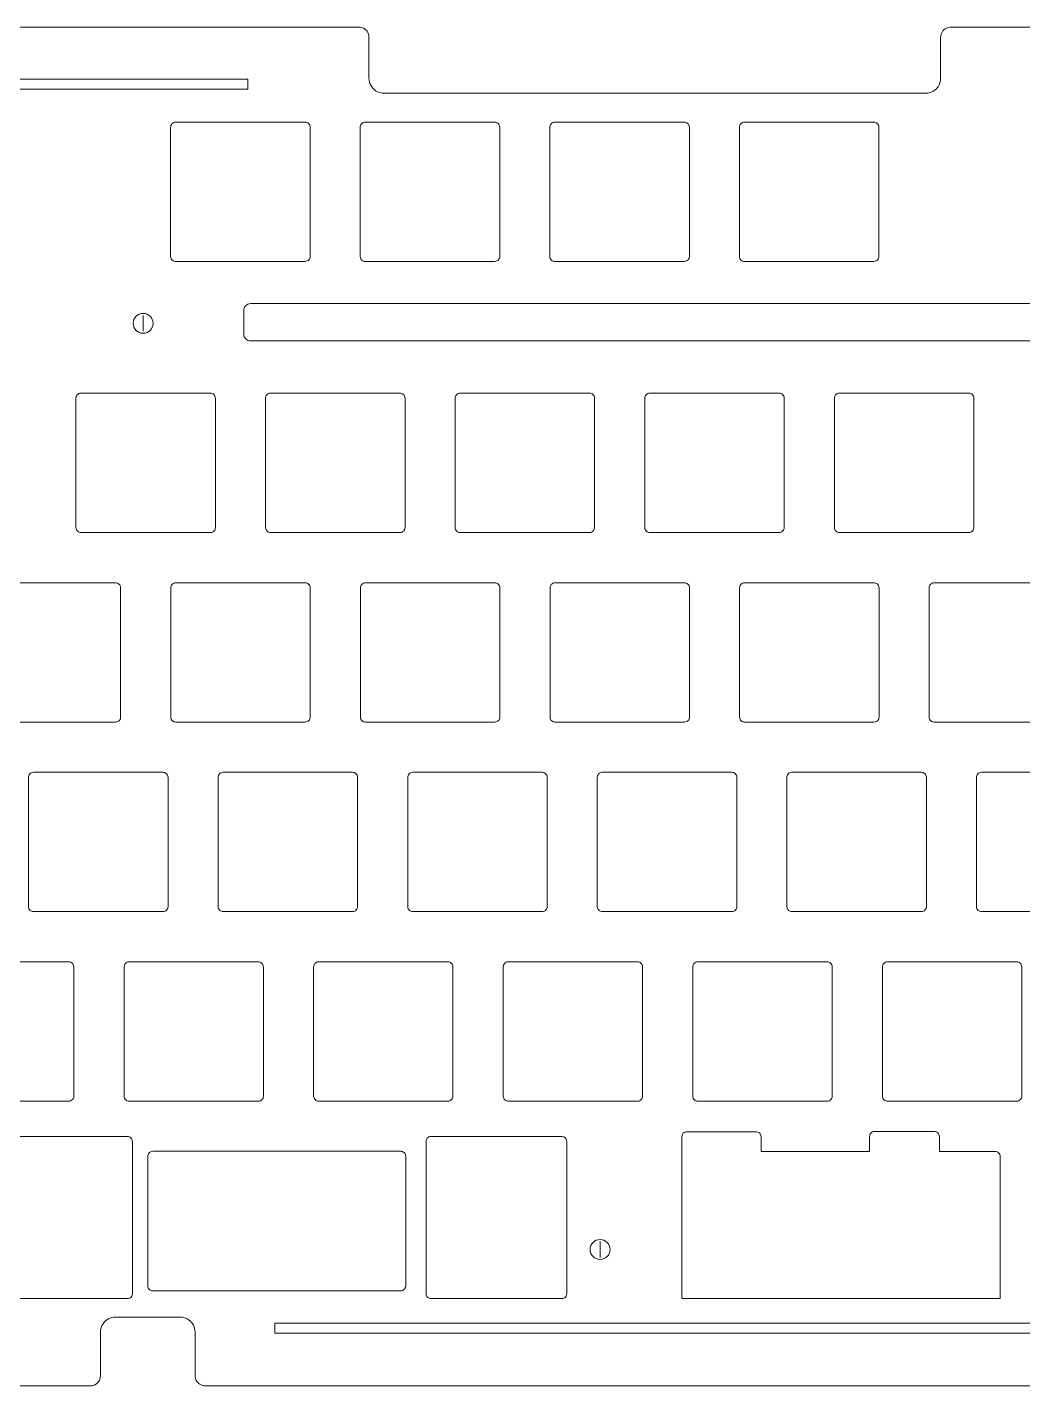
# Model space of a CAD drawing. Header units: inches. Extents: x 0 to 364, y 0 to 138.
# Drawn here: x 118.8 to 218.9, y 0.7 to 137.2 of the extents above; entities that cross this region are included whole.
import ezdxf

# ---------------------------------------------------------------- set-up
doc = ezdxf.new("R2010")
doc.units = ezdxf.units.IN
doc.header["$MEASUREMENT"] = 0
doc.layers.get('0').update_dxf_attribs({"lineweight": 18})
doc.layers.add('DefaultLayer', color=7, linetype='Continuous', lineweight=18)

msp = doc.modelspace()

# ---------------------------------------------------------------- linework, layer by layer
for p, q in [((42, 132), (141, 132)), ((141, 132), (141, 131)), ((42, 131), (141, 131)), ((143.72, 7), (219.82, 7)), ((143.72, 7), (143.72, 6)), ((143.72, 6), (219.82, 6))]:
    msp.add_line(p, q)
at = {"layer": 'DefaultLayer', "color": 0}
for p, q in [((32.21, 137.23), (152.1, 137.23)), ((211.7, 137.23), (331.6, 137.23)), ((153.18, 136.23), (153.18, 132.09)), ((210.62, 132.09), (210.62, 136.23)), ((154.68, 130.59), (209.12, 130.59)), ((133.25, 127.19), (133.25, 114.19)), ((146.77, 127.69), (133.75, 127.69)), ((147.27, 114.19), (147.27, 127.19)), ((152.3, 127.19), (152.3, 114.19)), ((165.82, 127.69), (152.8, 127.69)), ((166.32, 114.19), (166.32, 127.19)), ((171.35, 127.19), (171.35, 114.19)), ((184.87, 127.69), (171.85, 127.69)), ((185.37, 114.19), (185.37, 127.19)), ((190.4, 127.19), (190.4, 114.19)), ((203.92, 127.69), (190.9, 127.69)), ((204.42, 114.19), (204.42, 127.19)), ((133.75, 113.69), (146.77, 113.69)), ((152.8, 113.69), (165.82, 113.69)), ((171.85, 113.69), (184.87, 113.69)), ((190.9, 113.69), (203.92, 113.69)), ((222.51, 109.46), (141.3, 109.46)), ((130.49, 108.27), (130.49, 106.67)), ((140.59, 108.75), (140.59, 106.4)), ((141.3, 105.7), (222.51, 105.7)), ((123.74, 99.95), (123.74, 86.95)), ((137.25, 100.45), (124.24, 100.45)), ((137.75, 86.95), (137.75, 99.95)), ((142.79, 99.95), (142.79, 86.95)), ((156.3, 100.45), (143.29, 100.45)), ((156.8, 86.95), (156.8, 99.95)), ((161.84, 99.95), (161.84, 86.95)), ((175.35, 100.45), (162.34, 100.45)), ((175.85, 86.95), (175.85, 99.95)), ((180.89, 99.95), (180.89, 86.95)), ((194.4, 100.45), (181.39, 100.45)), ((194.9, 86.95), (194.9, 99.95)), ((199.94, 99.95), (199.94, 86.95)), ((213.45, 100.45), (200.44, 100.45)), ((213.95, 86.95), (213.95, 99.95)), ((124.24, 86.45), (137.25, 86.45)), ((143.29, 86.45), (156.3, 86.45)), ((162.34, 86.45), (175.35, 86.45)), ((181.39, 86.45), (194.4, 86.45)), ((200.44, 86.45), (213.45, 86.45)), ((127.73, 81.4), (114.72, 81.4)), ((128.23, 67.9), (128.23, 80.9)), ((133.27, 80.9), (133.27, 67.9)), ((146.78, 81.4), (133.77, 81.4)), ((147.28, 67.9), (147.28, 80.9)), ((152.32, 80.9), (152.32, 67.9)), ((165.83, 81.4), (152.82, 81.4)), ((166.33, 67.9), (166.33, 80.9)), ((171.37, 80.9), (171.37, 67.9)), ((184.88, 81.4), (171.87, 81.4)), ((185.38, 67.9), (185.38, 80.9)), ((190.42, 80.9), (190.42, 67.9)), ((203.93, 81.4), (190.92, 81.4)), ((204.43, 67.9), (204.43, 80.9)), ((209.47, 80.9), (209.47, 67.9)), ((222.98, 81.4), (209.97, 81.4)), ((114.72, 67.4), (127.73, 67.4)), ((133.77, 67.4), (146.78, 67.4)), ((152.82, 67.4), (165.83, 67.4)), ((171.87, 67.4), (184.88, 67.4)), ((190.92, 67.4), (203.93, 67.4)), ((209.97, 67.4), (222.98, 67.4)), ((118.97, 61.85), (118.97, 48.85)), ((132.49, 62.35), (119.47, 62.35)), ((132.99, 48.85), (132.99, 61.85)), ((138.02, 61.85), (138.02, 48.85)), ((151.54, 62.35), (138.52, 62.35)), ((152.04, 48.85), (152.04, 61.85)), ((157.07, 61.85), (157.07, 48.85)), ((170.59, 62.35), (157.57, 62.35)), ((171.09, 48.85), (171.09, 61.85)), ((176.12, 61.85), (176.12, 48.85)), ((189.64, 62.35), (176.62, 62.35)), ((190.14, 48.85), (190.14, 61.85)), ((195.17, 61.85), (195.17, 48.85)), ((208.69, 62.35), (195.67, 62.35)), ((209.19, 48.85), (209.19, 61.85)), ((214.22, 61.85), (214.22, 48.85)), ((227.74, 62.35), (214.72, 62.35)), ((119.47, 48.35), (132.49, 48.35)), ((138.52, 48.35), (151.54, 48.35)), ((157.57, 48.35), (170.59, 48.35)), ((176.62, 48.35), (189.64, 48.35)), ((195.67, 48.35), (208.69, 48.35)), ((214.72, 48.35), (227.74, 48.35)), ((123.02, 43.31), (110.02, 43.31)), ((123.52, 29.8), (123.52, 42.81)), ((128.57, 42.81), (128.57, 29.8)), ((142.07, 43.31), (129.07, 43.31)), ((142.57, 29.8), (142.57, 42.81)), ((147.62, 42.81), (147.62, 29.8)), ((161.12, 43.31), (148.12, 43.31)), ((161.62, 29.8), (161.62, 42.81)), ((166.67, 42.81), (166.67, 29.8)), ((180.17, 43.31), (167.17, 43.31)), ((180.67, 29.8), (180.67, 42.81)), ((185.72, 42.81), (185.72, 29.8)), ((199.22, 43.31), (186.22, 43.31)), ((199.72, 29.8), (199.72, 42.81)), ((204.77, 42.81), (204.77, 29.8)), ((218.27, 43.31), (205.27, 43.31)), ((218.77, 29.8), (218.77, 42.81)), ((110.02, 29.3), (123.02, 29.3)), ((129.07, 29.3), (142.07, 29.3)), ((148.12, 29.3), (161.12, 29.3)), ((167.17, 29.3), (180.17, 29.3)), ((186.22, 29.3), (199.22, 29.3)), ((205.27, 29.3), (218.27, 29.3)), ((192.07, 26.24), (185.13, 26.24)), ((209.99, 26.26), (203.98, 26.26)), ((128.91, 25.76), (83.85, 25.76)), ((129.41, 9.96), (129.41, 25.26)), ((158.91, 25.26), (158.91, 9.96)), ((172.55, 25.76), (159.41, 25.76)), ((173.05, 9.96), (173.05, 25.26)), ((184.63, 25.74), (184.63, 9.49)), ((192.57, 24.25), (192.57, 25.74)), ((203.48, 25.76), (203.48, 24.25)), ((210.49, 24.25), (210.49, 25.76)), ((130.96, 23.77), (130.96, 10.75)), ((156.37, 24.27), (131.46, 24.27)), ((156.87, 10.75), (156.87, 23.77)), ((203.48, 24.25), (192.57, 24.25)), ((216.11, 24.25), (210.49, 24.25)), ((216.61, 9.49), (216.61, 23.75)), ((176.4, 15.2), (176.4, 13.6)), ((131.46, 10.25), (156.37, 10.25)), ((83.85, 9.46), (128.91, 9.46)), ((159.41, 9.46), (172.55, 9.46)), ((184.63, 9.49), (216.61, 9.49)), ((125.2, 0.7), (32.21, 0.7)), ((227.09, 0.7), (136.71, 0.7))]:
    msp.add_line(p, q, dxfattribs=at)
for centre in [(130.49, 107.47), (176.4, 14.4)]:
    msp.add_circle(centre, 1, dxfattribs=at)
for points, knots in [([(152.1, 137.23), (152.23, 137.24), (152.6, 137.19), (153.03, 136.87), (153.18, 136.42), (153.18, 136.23)], [0, 0, 0, 0, 0.401214, 1.020255, 1.639235, 1.639235, 1.639235, 1.639235]), ([(210.62, 136.23), (210.62, 136.39), (210.74, 136.79), (211.13, 137.16), (211.54, 137.24), (211.7, 137.23)], [0, 0, 0, 0, 0.507357, 1.13179, 1.639284, 1.639284, 1.639284, 1.639284]), ([(153.18, 132.09), (153.18, 131.6), (153.59, 130.83), (154.38, 130.59), (154.68, 130.59)], [0, 0, 0, 0, 1.447731, 2.336955, 2.336955, 2.336955, 2.336955]), ([(209.12, 130.59), (209.61, 130.59), (210.38, 131), (210.62, 131.79), (210.62, 132.09)], [0, 0, 0, 0, 1.447732, 2.336956, 2.336956, 2.336956, 2.336956]), ([(133.75, 127.69), (133.61, 127.69), (133.36, 127.57), (133.25, 127.31), (133.25, 127.19)], [0, 0, 0, 0, 0.4164902, 0.7776222, 0.7776222, 0.7776222, 0.7776222]), ([(147.27, 127.19), (147.27, 127.33), (147.14, 127.59), (146.89, 127.69), (146.77, 127.69)], [0, 0, 0, 0, 0.4164902, 0.7776222, 0.7776222, 0.7776222, 0.7776222]), ([(152.8, 127.69), (152.66, 127.69), (152.41, 127.57), (152.3, 127.31), (152.3, 127.19)], [0, 0, 0, 0, 0.4164902, 0.7776222, 0.7776222, 0.7776222, 0.7776222]), ([(166.32, 127.19), (166.32, 127.33), (166.19, 127.59), (165.94, 127.69), (165.82, 127.69)], [0, 0, 0, 0, 0.4164902, 0.7776222, 0.7776222, 0.7776222, 0.7776222]), ([(171.85, 127.69), (171.71, 127.69), (171.46, 127.57), (171.35, 127.31), (171.35, 127.19)], [0, 0, 0, 0, 0.4164902, 0.7776222, 0.7776222, 0.7776222, 0.7776222]), ([(185.37, 127.19), (185.37, 127.33), (185.24, 127.59), (184.99, 127.69), (184.87, 127.69)], [0, 0, 0, 0, 0.4164902, 0.7776222, 0.7776222, 0.7776222, 0.7776222]), ([(190.9, 127.69), (190.76, 127.69), (190.51, 127.57), (190.4, 127.31), (190.4, 127.19)], [0, 0, 0, 0, 0.4164902, 0.7776222, 0.7776222, 0.7776222, 0.7776222]), ([(204.42, 127.19), (204.42, 127.33), (204.29, 127.59), (204.04, 127.69), (203.92, 127.69)], [0, 0, 0, 0, 0.4164902, 0.7776222, 0.7776222, 0.7776222, 0.7776222]), ([(133.25, 114.19), (133.25, 114.05), (133.38, 113.79), (133.63, 113.69), (133.75, 113.69)], [0, 0, 0, 0, 0.4164902, 0.7776222, 0.7776222, 0.7776222, 0.7776222]), ([(146.77, 113.69), (146.91, 113.69), (147.16, 113.81), (147.27, 114.06), (147.27, 114.19)], [0, 0, 0, 0, 0.4164902, 0.7776222, 0.7776222, 0.7776222, 0.7776222]), ([(152.3, 114.19), (152.3, 114.05), (152.43, 113.79), (152.68, 113.69), (152.8, 113.69)], [0, 0, 0, 0, 0.4164902, 0.7776222, 0.7776222, 0.7776222, 0.7776222]), ([(165.82, 113.69), (165.96, 113.69), (166.21, 113.81), (166.32, 114.06), (166.32, 114.19)], [0, 0, 0, 0, 0.4164902, 0.7776222, 0.7776222, 0.7776222, 0.7776222]), ([(171.35, 114.19), (171.35, 114.05), (171.48, 113.79), (171.73, 113.69), (171.85, 113.69)], [0, 0, 0, 0, 0.4164902, 0.7776222, 0.7776222, 0.7776222, 0.7776222]), ([(184.87, 113.69), (185.01, 113.69), (185.26, 113.81), (185.37, 114.06), (185.37, 114.19)], [0, 0, 0, 0, 0.4164902, 0.7776222, 0.7776222, 0.7776222, 0.7776222]), ([(190.4, 114.19), (190.4, 114.05), (190.53, 113.79), (190.78, 113.69), (190.9, 113.69)], [0, 0, 0, 0, 0.4164902, 0.7776222, 0.7776222, 0.7776222, 0.7776222]), ([(203.92, 113.69), (204.06, 113.69), (204.31, 113.81), (204.42, 114.06), (204.42, 114.19)], [0, 0, 0, 0, 0.4164902, 0.7776222, 0.7776222, 0.7776222, 0.7776222]), ([(140.59, 106.4), (140.6, 106.28), (140.66, 106.03), (140.92, 105.77), (141.18, 105.71), (141.3, 105.7)], [0, 0, 0, 0, 0.373089, 0.727772, 1.100849, 1.100849, 1.100849, 1.100849]), ([(124.24, 100.45), (124.1, 100.45), (123.84, 100.33), (123.74, 100.08), (123.74, 99.95)], [0, 0, 0, 0, 0.4164902, 0.7776222, 0.7776222, 0.7776222, 0.7776222]), ([(137.75, 99.95), (137.75, 100.09), (137.63, 100.35), (137.37, 100.45), (137.25, 100.45)], [0, 0, 0, 0, 0.4164902, 0.7776222, 0.7776222, 0.7776222, 0.7776222]), ([(143.29, 100.45), (143.15, 100.45), (142.89, 100.33), (142.79, 100.08), (142.79, 99.95)], [0, 0, 0, 0, 0.4164902, 0.7776222, 0.7776222, 0.7776222, 0.7776222]), ([(156.8, 99.95), (156.8, 100.09), (156.68, 100.35), (156.42, 100.45), (156.3, 100.45)], [0, 0, 0, 0, 0.4164902, 0.7776222, 0.7776222, 0.7776222, 0.7776222]), ([(162.34, 100.45), (162.2, 100.45), (161.94, 100.33), (161.84, 100.08), (161.84, 99.95)], [0, 0, 0, 0, 0.4164902, 0.7776222, 0.7776222, 0.7776222, 0.7776222]), ([(175.85, 99.95), (175.85, 100.09), (175.73, 100.35), (175.47, 100.45), (175.35, 100.45)], [0, 0, 0, 0, 0.4164902, 0.7776222, 0.7776222, 0.7776222, 0.7776222]), ([(181.39, 100.45), (181.25, 100.45), (180.99, 100.33), (180.89, 100.08), (180.89, 99.95)], [0, 0, 0, 0, 0.4164902, 0.7776222, 0.7776222, 0.7776222, 0.7776222]), ([(194.9, 99.95), (194.9, 100.09), (194.78, 100.35), (194.52, 100.45), (194.4, 100.45)], [0, 0, 0, 0, 0.4164902, 0.7776222, 0.7776222, 0.7776222, 0.7776222]), ([(200.44, 100.45), (200.3, 100.45), (200.04, 100.33), (199.94, 100.08), (199.94, 99.95)], [0, 0, 0, 0, 0.4164902, 0.7776222, 0.7776222, 0.7776222, 0.7776222]), ([(213.95, 99.95), (213.95, 100.09), (213.83, 100.35), (213.57, 100.45), (213.45, 100.45)], [0, 0, 0, 0, 0.4164902, 0.7776222, 0.7776222, 0.7776222, 0.7776222]), ([(123.74, 86.95), (123.74, 86.81), (123.86, 86.55), (124.11, 86.45), (124.24, 86.45)], [0, 0, 0, 0, 0.4164902, 0.7776222, 0.7776222, 0.7776222, 0.7776222]), ([(137.25, 86.45), (137.39, 86.45), (137.65, 86.57), (137.75, 86.83), (137.75, 86.95)], [0, 0, 0, 0, 0.4164902, 0.7776222, 0.7776222, 0.7776222, 0.7776222]), ([(142.79, 86.95), (142.79, 86.81), (142.91, 86.55), (143.16, 86.45), (143.29, 86.45)], [0, 0, 0, 0, 0.4164902, 0.7776222, 0.7776222, 0.7776222, 0.7776222]), ([(156.3, 86.45), (156.44, 86.45), (156.7, 86.57), (156.8, 86.83), (156.8, 86.95)], [0, 0, 0, 0, 0.4164902, 0.7776222, 0.7776222, 0.7776222, 0.7776222]), ([(161.84, 86.95), (161.84, 86.81), (161.96, 86.55), (162.21, 86.45), (162.34, 86.45)], [0, 0, 0, 0, 0.4164902, 0.7776222, 0.7776222, 0.7776222, 0.7776222]), ([(175.35, 86.45), (175.49, 86.45), (175.75, 86.57), (175.85, 86.83), (175.85, 86.95)], [0, 0, 0, 0, 0.4164902, 0.7776222, 0.7776222, 0.7776222, 0.7776222]), ([(180.89, 86.95), (180.89, 86.81), (181.01, 86.55), (181.26, 86.45), (181.39, 86.45)], [0, 0, 0, 0, 0.4164902, 0.7776222, 0.7776222, 0.7776222, 0.7776222]), ([(194.4, 86.45), (194.54, 86.45), (194.8, 86.57), (194.9, 86.83), (194.9, 86.95)], [0, 0, 0, 0, 0.4164902, 0.7776222, 0.7776222, 0.7776222, 0.7776222]), ([(199.94, 86.95), (199.94, 86.81), (200.06, 86.55), (200.31, 86.45), (200.44, 86.45)], [0, 0, 0, 0, 0.4164902, 0.7776222, 0.7776222, 0.7776222, 0.7776222]), ([(213.45, 86.45), (213.59, 86.45), (213.85, 86.57), (213.95, 86.83), (213.95, 86.95)], [0, 0, 0, 0, 0.4164902, 0.7776222, 0.7776222, 0.7776222, 0.7776222]), ([(128.23, 80.9), (128.23, 81.04), (128.11, 81.3), (127.85, 81.4), (127.73, 81.4)], [0, 0, 0, 0, 0.4164902, 0.7776222, 0.7776222, 0.7776222, 0.7776222]), ([(133.77, 81.4), (133.63, 81.4), (133.37, 81.28), (133.27, 81.03), (133.27, 80.9)], [0, 0, 0, 0, 0.4164902, 0.7776222, 0.7776222, 0.7776222, 0.7776222]), ([(147.28, 80.9), (147.28, 81.04), (147.16, 81.3), (146.9, 81.4), (146.78, 81.4)], [0, 0, 0, 0, 0.4164902, 0.7776222, 0.7776222, 0.7776222, 0.7776222]), ([(152.82, 81.4), (152.68, 81.4), (152.42, 81.28), (152.32, 81.03), (152.32, 80.9)], [0, 0, 0, 0, 0.4164902, 0.7776222, 0.7776222, 0.7776222, 0.7776222]), ([(166.33, 80.9), (166.33, 81.04), (166.21, 81.3), (165.95, 81.4), (165.83, 81.4)], [0, 0, 0, 0, 0.4164902, 0.7776222, 0.7776222, 0.7776222, 0.7776222]), ([(171.87, 81.4), (171.73, 81.4), (171.47, 81.28), (171.37, 81.03), (171.37, 80.9)], [0, 0, 0, 0, 0.4164902, 0.7776222, 0.7776222, 0.7776222, 0.7776222]), ([(185.38, 80.9), (185.38, 81.04), (185.26, 81.3), (185, 81.4), (184.88, 81.4)], [0, 0, 0, 0, 0.4164902, 0.7776222, 0.7776222, 0.7776222, 0.7776222]), ([(190.92, 81.4), (190.78, 81.4), (190.52, 81.28), (190.42, 81.03), (190.42, 80.9)], [0, 0, 0, 0, 0.4164902, 0.7776222, 0.7776222, 0.7776222, 0.7776222]), ([(204.43, 80.9), (204.43, 81.04), (204.31, 81.3), (204.05, 81.4), (203.93, 81.4)], [0, 0, 0, 0, 0.4164902, 0.7776222, 0.7776222, 0.7776222, 0.7776222]), ([(209.97, 81.4), (209.83, 81.4), (209.57, 81.28), (209.47, 81.03), (209.47, 80.9)], [0, 0, 0, 0, 0.4164902, 0.7776222, 0.7776222, 0.7776222, 0.7776222]), ([(127.73, 67.4), (127.87, 67.4), (128.13, 67.52), (128.23, 67.78), (128.23, 67.9)], [0, 0, 0, 0, 0.4164902, 0.7776222, 0.7776222, 0.7776222, 0.7776222]), ([(133.27, 67.9), (133.27, 67.76), (133.39, 67.5), (133.64, 67.4), (133.77, 67.4)], [0, 0, 0, 0, 0.4164902, 0.7776222, 0.7776222, 0.7776222, 0.7776222]), ([(146.78, 67.4), (146.92, 67.4), (147.18, 67.52), (147.28, 67.78), (147.28, 67.9)], [0, 0, 0, 0, 0.4164902, 0.7776222, 0.7776222, 0.7776222, 0.7776222]), ([(152.32, 67.9), (152.32, 67.76), (152.44, 67.5), (152.69, 67.4), (152.82, 67.4)], [0, 0, 0, 0, 0.4164902, 0.7776222, 0.7776222, 0.7776222, 0.7776222]), ([(165.83, 67.4), (165.97, 67.4), (166.23, 67.52), (166.33, 67.78), (166.33, 67.9)], [0, 0, 0, 0, 0.4164902, 0.7776222, 0.7776222, 0.7776222, 0.7776222]), ([(171.37, 67.9), (171.37, 67.76), (171.49, 67.5), (171.74, 67.4), (171.87, 67.4)], [0, 0, 0, 0, 0.4164902, 0.7776222, 0.7776222, 0.7776222, 0.7776222]), ([(184.88, 67.4), (185.02, 67.4), (185.28, 67.52), (185.38, 67.78), (185.38, 67.9)], [0, 0, 0, 0, 0.4164902, 0.7776222, 0.7776222, 0.7776222, 0.7776222]), ([(190.42, 67.9), (190.42, 67.76), (190.54, 67.5), (190.79, 67.4), (190.92, 67.4)], [0, 0, 0, 0, 0.4164902, 0.7776222, 0.7776222, 0.7776222, 0.7776222]), ([(203.93, 67.4), (204.07, 67.4), (204.33, 67.52), (204.43, 67.78), (204.43, 67.9)], [0, 0, 0, 0, 0.4164902, 0.7776222, 0.7776222, 0.7776222, 0.7776222]), ([(209.47, 67.9), (209.47, 67.76), (209.59, 67.5), (209.84, 67.4), (209.97, 67.4)], [0, 0, 0, 0, 0.4164902, 0.7776222, 0.7776222, 0.7776222, 0.7776222]), ([(119.47, 62.35), (119.33, 62.35), (119.08, 62.23), (118.97, 61.98), (118.97, 61.85)], [0, 0, 0, 0, 0.4164902, 0.7776222, 0.7776222, 0.7776222, 0.7776222]), ([(132.99, 61.85), (132.99, 61.99), (132.86, 62.25), (132.61, 62.35), (132.49, 62.35)], [0, 0, 0, 0, 0.4164902, 0.7776222, 0.7776222, 0.7776222, 0.7776222]), ([(138.52, 62.35), (138.38, 62.35), (138.13, 62.23), (138.02, 61.98), (138.02, 61.85)], [0, 0, 0, 0, 0.4164902, 0.7776222, 0.7776222, 0.7776222, 0.7776222]), ([(152.04, 61.85), (152.04, 61.99), (151.91, 62.25), (151.66, 62.35), (151.54, 62.35)], [0, 0, 0, 0, 0.4164902, 0.7776222, 0.7776222, 0.7776222, 0.7776222]), ([(157.57, 62.35), (157.43, 62.35), (157.18, 62.23), (157.07, 61.98), (157.07, 61.85)], [0, 0, 0, 0, 0.4164902, 0.7776222, 0.7776222, 0.7776222, 0.7776222]), ([(171.09, 61.85), (171.09, 61.99), (170.96, 62.25), (170.71, 62.35), (170.59, 62.35)], [0, 0, 0, 0, 0.4164902, 0.7776222, 0.7776222, 0.7776222, 0.7776222]), ([(176.62, 62.35), (176.48, 62.35), (176.23, 62.23), (176.12, 61.98), (176.12, 61.85)], [0, 0, 0, 0, 0.4164902, 0.7776222, 0.7776222, 0.7776222, 0.7776222]), ([(190.14, 61.85), (190.14, 61.99), (190.01, 62.25), (189.76, 62.35), (189.64, 62.35)], [0, 0, 0, 0, 0.4164902, 0.7776222, 0.7776222, 0.7776222, 0.7776222]), ([(195.67, 62.35), (195.53, 62.35), (195.28, 62.23), (195.17, 61.98), (195.17, 61.85)], [0, 0, 0, 0, 0.4164902, 0.7776222, 0.7776222, 0.7776222, 0.7776222]), ([(209.19, 61.85), (209.19, 61.99), (209.06, 62.25), (208.81, 62.35), (208.69, 62.35)], [0, 0, 0, 0, 0.4164902, 0.7776222, 0.7776222, 0.7776222, 0.7776222]), ([(214.72, 62.35), (214.58, 62.35), (214.33, 62.23), (214.22, 61.98), (214.22, 61.85)], [0, 0, 0, 0, 0.4164902, 0.7776222, 0.7776222, 0.7776222, 0.7776222]), ([(118.97, 48.85), (118.97, 48.71), (119.1, 48.45), (119.35, 48.35), (119.47, 48.35)], [0, 0, 0, 0, 0.4164902, 0.7776222, 0.7776222, 0.7776222, 0.7776222]), ([(132.49, 48.35), (132.63, 48.35), (132.88, 48.47), (132.99, 48.73), (132.99, 48.85)], [0, 0, 0, 0, 0.4164902, 0.7776222, 0.7776222, 0.7776222, 0.7776222]), ([(138.02, 48.85), (138.02, 48.71), (138.15, 48.45), (138.4, 48.35), (138.52, 48.35)], [0, 0, 0, 0, 0.4164902, 0.7776222, 0.7776222, 0.7776222, 0.7776222]), ([(151.54, 48.35), (151.68, 48.35), (151.93, 48.47), (152.04, 48.73), (152.04, 48.85)], [0, 0, 0, 0, 0.4164902, 0.7776222, 0.7776222, 0.7776222, 0.7776222]), ([(157.07, 48.85), (157.07, 48.71), (157.2, 48.45), (157.45, 48.35), (157.57, 48.35)], [0, 0, 0, 0, 0.4164902, 0.7776222, 0.7776222, 0.7776222, 0.7776222]), ([(170.59, 48.35), (170.73, 48.35), (170.98, 48.47), (171.09, 48.73), (171.09, 48.85)], [0, 0, 0, 0, 0.4164902, 0.7776222, 0.7776222, 0.7776222, 0.7776222]), ([(176.12, 48.85), (176.12, 48.71), (176.25, 48.45), (176.5, 48.35), (176.62, 48.35)], [0, 0, 0, 0, 0.4164902, 0.7776222, 0.7776222, 0.7776222, 0.7776222]), ([(189.64, 48.35), (189.78, 48.35), (190.03, 48.47), (190.14, 48.73), (190.14, 48.85)], [0, 0, 0, 0, 0.4164902, 0.7776222, 0.7776222, 0.7776222, 0.7776222]), ([(195.17, 48.85), (195.17, 48.71), (195.3, 48.45), (195.55, 48.35), (195.67, 48.35)], [0, 0, 0, 0, 0.4164902, 0.7776222, 0.7776222, 0.7776222, 0.7776222]), ([(208.69, 48.35), (208.83, 48.35), (209.08, 48.47), (209.19, 48.73), (209.19, 48.85)], [0, 0, 0, 0, 0.4164902, 0.7776222, 0.7776222, 0.7776222, 0.7776222]), ([(214.22, 48.85), (214.22, 48.71), (214.35, 48.45), (214.6, 48.35), (214.72, 48.35)], [0, 0, 0, 0, 0.4164902, 0.7776222, 0.7776222, 0.7776222, 0.7776222]), ([(123.52, 42.81), (123.52, 42.95), (123.39, 43.2), (123.14, 43.31), (123.02, 43.31)], [0, 0, 0, 0, 0.4164902, 0.7776222, 0.7776222, 0.7776222, 0.7776222]), ([(129.07, 43.31), (128.93, 43.31), (128.68, 43.18), (128.57, 42.93), (128.57, 42.81)], [0, 0, 0, 0, 0.4164902, 0.7776222, 0.7776222, 0.7776222, 0.7776222]), ([(142.57, 42.81), (142.57, 42.95), (142.44, 43.2), (142.19, 43.31), (142.07, 43.31)], [0, 0, 0, 0, 0.4164902, 0.7776222, 0.7776222, 0.7776222, 0.7776222]), ([(148.12, 43.31), (147.98, 43.31), (147.73, 43.18), (147.62, 42.93), (147.62, 42.81)], [0, 0, 0, 0, 0.4164902, 0.7776222, 0.7776222, 0.7776222, 0.7776222]), ([(161.62, 42.81), (161.62, 42.95), (161.49, 43.2), (161.24, 43.31), (161.12, 43.31)], [0, 0, 0, 0, 0.4164902, 0.7776222, 0.7776222, 0.7776222, 0.7776222]), ([(167.17, 43.31), (167.03, 43.31), (166.78, 43.18), (166.67, 42.93), (166.67, 42.81)], [0, 0, 0, 0, 0.4164902, 0.7776222, 0.7776222, 0.7776222, 0.7776222]), ([(180.67, 42.81), (180.67, 42.95), (180.54, 43.2), (180.29, 43.31), (180.17, 43.31)], [0, 0, 0, 0, 0.4164902, 0.7776222, 0.7776222, 0.7776222, 0.7776222]), ([(186.22, 43.31), (186.08, 43.31), (185.83, 43.18), (185.72, 42.93), (185.72, 42.81)], [0, 0, 0, 0, 0.4164902, 0.7776222, 0.7776222, 0.7776222, 0.7776222]), ([(199.72, 42.81), (199.72, 42.95), (199.59, 43.2), (199.34, 43.31), (199.22, 43.31)], [0, 0, 0, 0, 0.4164902, 0.7776222, 0.7776222, 0.7776222, 0.7776222]), ([(205.27, 43.31), (205.13, 43.31), (204.88, 43.18), (204.77, 42.93), (204.77, 42.81)], [0, 0, 0, 0, 0.4164902, 0.7776222, 0.7776222, 0.7776222, 0.7776222]), ([(218.77, 42.81), (218.77, 42.95), (218.64, 43.2), (218.39, 43.31), (218.27, 43.31)], [0, 0, 0, 0, 0.4164902, 0.7776222, 0.7776222, 0.7776222, 0.7776222]), ([(123.02, 29.3), (123.15, 29.3), (123.41, 29.42), (123.52, 29.68), (123.52, 29.8)], [0, 0, 0, 0, 0.4164902, 0.7776222, 0.7776222, 0.7776222, 0.7776222]), ([(128.57, 29.8), (128.57, 29.66), (128.7, 29.4), (128.95, 29.3), (129.07, 29.3)], [0, 0, 0, 0, 0.4164902, 0.7776222, 0.7776222, 0.7776222, 0.7776222]), ([(142.07, 29.3), (142.2, 29.3), (142.46, 29.42), (142.57, 29.68), (142.57, 29.8)], [0, 0, 0, 0, 0.4164902, 0.7776222, 0.7776222, 0.7776222, 0.7776222]), ([(147.62, 29.8), (147.62, 29.66), (147.75, 29.4), (148, 29.3), (148.12, 29.3)], [0, 0, 0, 0, 0.4164902, 0.7776222, 0.7776222, 0.7776222, 0.7776222]), ([(161.12, 29.3), (161.25, 29.3), (161.51, 29.42), (161.62, 29.68), (161.62, 29.8)], [0, 0, 0, 0, 0.4164902, 0.7776222, 0.7776222, 0.7776222, 0.7776222]), ([(166.67, 29.8), (166.67, 29.66), (166.8, 29.4), (167.05, 29.3), (167.17, 29.3)], [0, 0, 0, 0, 0.4164902, 0.7776222, 0.7776222, 0.7776222, 0.7776222]), ([(180.17, 29.3), (180.3, 29.3), (180.56, 29.42), (180.67, 29.68), (180.67, 29.8)], [0, 0, 0, 0, 0.4164902, 0.7776222, 0.7776222, 0.7776222, 0.7776222]), ([(185.72, 29.8), (185.72, 29.66), (185.85, 29.4), (186.1, 29.3), (186.22, 29.3)], [0, 0, 0, 0, 0.4164902, 0.7776222, 0.7776222, 0.7776222, 0.7776222]), ([(199.22, 29.3), (199.35, 29.3), (199.61, 29.42), (199.72, 29.68), (199.72, 29.8)], [0, 0, 0, 0, 0.4164902, 0.7776222, 0.7776222, 0.7776222, 0.7776222]), ([(204.77, 29.8), (204.77, 29.66), (204.9, 29.4), (205.15, 29.3), (205.27, 29.3)], [0, 0, 0, 0, 0.4164902, 0.7776222, 0.7776222, 0.7776222, 0.7776222]), ([(218.27, 29.3), (218.4, 29.3), (218.66, 29.42), (218.77, 29.68), (218.77, 29.8)], [0, 0, 0, 0, 0.4164902, 0.7776222, 0.7776222, 0.7776222, 0.7776222]), ([(185.13, 26.24), (184.99, 26.24), (184.74, 26.12), (184.63, 25.87), (184.63, 25.74)], [0, 0, 0, 0, 0.4164902, 0.7776222, 0.7776222, 0.7776222, 0.7776222]), ([(192.57, 25.74), (192.57, 25.88), (192.45, 26.14), (192.19, 26.24), (192.07, 26.24)], [0, 0, 0, 0, 0.4164902, 0.7776222, 0.7776222, 0.7776222, 0.7776222]), ([(203.98, 26.26), (203.84, 26.26), (203.58, 26.14), (203.48, 25.88), (203.48, 25.76)], [0, 0, 0, 0, 0.4164902, 0.7776222, 0.7776222, 0.7776222, 0.7776222]), ([(210.49, 25.76), (210.49, 25.9), (210.37, 26.16), (210.11, 26.26), (209.99, 26.26)], [0, 0, 0, 0, 0.4164902, 0.7776222, 0.7776222, 0.7776222, 0.7776222]), ([(129.41, 25.26), (129.41, 25.4), (129.29, 25.66), (129.04, 25.76), (128.91, 25.76)], [0, 0, 0, 0, 0.4164902, 0.7776222, 0.7776222, 0.7776222, 0.7776222]), ([(159.41, 25.76), (159.27, 25.76), (159.01, 25.64), (158.91, 25.38), (158.91, 25.26)], [0, 0, 0, 0, 0.4164902, 0.7776222, 0.7776222, 0.7776222, 0.7776222]), ([(173.05, 25.26), (173.05, 25.4), (172.93, 25.66), (172.67, 25.76), (172.55, 25.76)], [0, 0, 0, 0, 0.4164902, 0.7776222, 0.7776222, 0.7776222, 0.7776222]), ([(131.46, 24.27), (131.32, 24.27), (131.07, 24.15), (130.96, 23.89), (130.96, 23.77)], [0, 0, 0, 0, 0.4164902, 0.7776222, 0.7776222, 0.7776222, 0.7776222]), ([(156.87, 23.77), (156.87, 23.91), (156.75, 24.17), (156.49, 24.27), (156.37, 24.27)], [0, 0, 0, 0, 0.4164902, 0.7776222, 0.7776222, 0.7776222, 0.7776222]), ([(216.61, 23.75), (216.61, 23.89), (216.49, 24.15), (216.23, 24.25), (216.11, 24.25)], [0, 0, 0, 0, 0.4164902, 0.7776222, 0.7776222, 0.7776222, 0.7776222]), ([(128.91, 9.46), (129.05, 9.46), (129.31, 9.58), (129.41, 9.83), (129.41, 9.96)], [0, 0, 0, 0, 0.4164902, 0.7776222, 0.7776222, 0.7776222, 0.7776222]), ([(130.96, 10.75), (130.96, 10.61), (131.09, 10.35), (131.34, 10.25), (131.46, 10.25)], [0, 0, 0, 0, 0.4164902, 0.7776222, 0.7776222, 0.7776222, 0.7776222]), ([(156.37, 10.25), (156.51, 10.25), (156.77, 10.37), (156.87, 10.63), (156.87, 10.75)], [0, 0, 0, 0, 0.4164902, 0.7776222, 0.7776222, 0.7776222, 0.7776222]), ([(158.91, 9.96), (158.91, 9.82), (159.03, 9.56), (159.29, 9.46), (159.41, 9.46)], [0, 0, 0, 0, 0.4164902, 0.7776222, 0.7776222, 0.7776222, 0.7776222]), ([(172.55, 9.46), (172.69, 9.46), (172.95, 9.58), (173.05, 9.83), (173.05, 9.96)], [0, 0, 0, 0, 0.4164902, 0.7776222, 0.7776222, 0.7776222, 0.7776222]), ([(127.7, 7.6), (127.21, 7.6), (126.44, 7.19), (126.2, 6.4), (126.2, 6.1)], [0, 0, 0, 0, 1.447711, 2.336921, 2.336921, 2.336921, 2.336921]), ([(135.71, 6.1), (135.71, 6.59), (135.3, 7.36), (134.51, 7.6), (134.21, 7.6)], [0, 0, 0, 0, 1.447708, 2.336917, 2.336917, 2.336917, 2.336917]), ([(126.2, 1.75), (126.2, 1.42), (125.96, 0.87), (125.4, 0.7), (125.2, 0.7)], [0, 0, 0, 0, 0.981083, 1.600043, 1.600043, 1.600043, 1.600043]), ([(136.71, 0.7), (136.54, 0.7), (136.16, 0.81), (135.8, 1.2), (135.71, 1.54), (135.71, 1.7)], [0, 0, 0, 0, 0.561615, 1.075587, 1.563914, 1.563914, 1.563914, 1.563914])]:
    msp.add_open_spline(points, degree=3, knots=knots, dxfattribs=at)
for points in [[(140.79, 109.25), (140.66, 109.11), (140.59, 108.94), (140.59, 108.75)], [(141.3, 109.46), (141.1, 109.45), (140.93, 109.38), (140.79, 109.25)], [(134.21, 7.6), (132.04, 7.6), (129.87, 7.6), (127.7, 7.6)], [(126.2, 6.1), (126.2, 4.65), (126.2, 3.2), (126.2, 1.75)], [(135.71, 1.7), (135.71, 3.17), (135.71, 4.63), (135.71, 6.1)]]:
    msp.add_open_spline(points, degree=3, dxfattribs=at)

doc.saveas('drawing.dxf')
